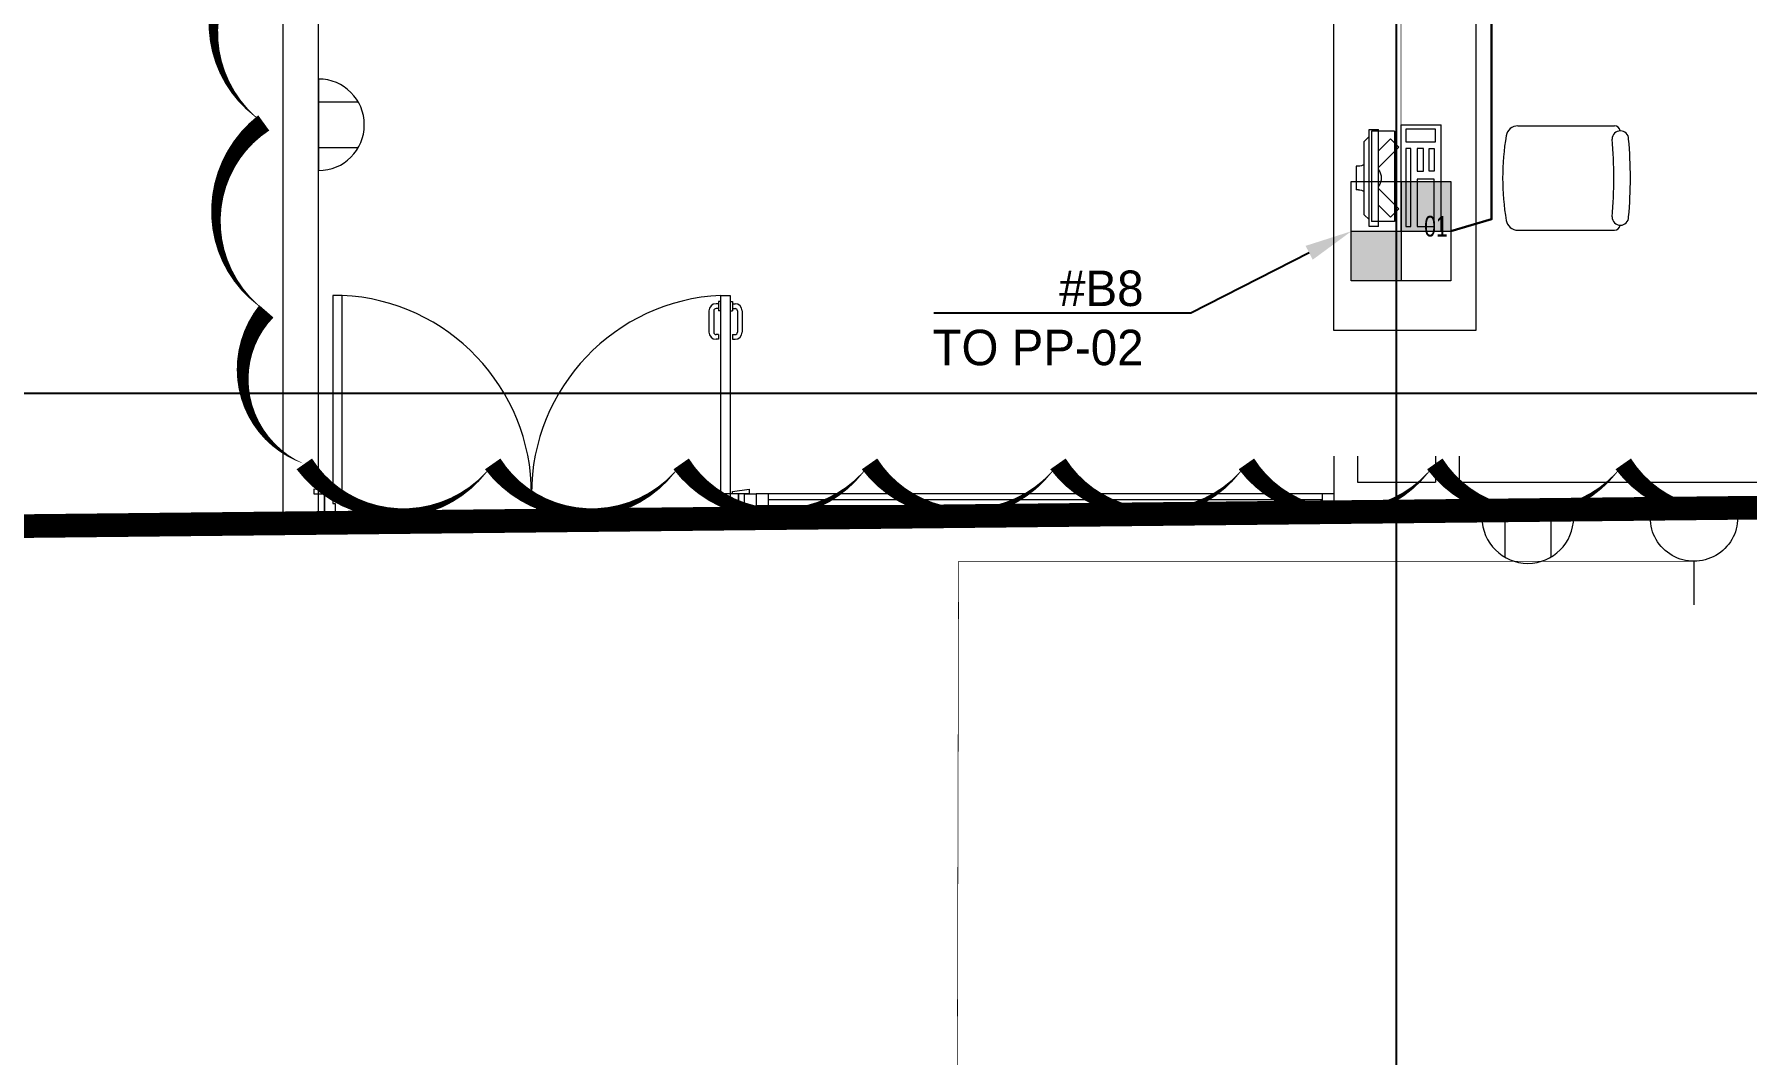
# Model space of a CAD drawing. Header units: metres. Extents: x 75097 to 220695, y -1557923 to -1361206.
# Drawn here: x 160756 to 167993, y -1450833 to -1446520 of the extents above; entities that cross this region are included whole.
import ezdxf
from ezdxf import colors
from ezdxf.entities.mleader import LeaderData, LeaderLine
from ezdxf.math import Vec2, Vec3

# ---------------------------------------------------------------- set-up
doc = ezdxf.new("R2010")
doc.units = ezdxf.units.M
doc.linetypes.add('DASHED2', pattern=[0.375, 0.25, -0.125])
doc.layers.get('0').update_dxf_attribs({"lineweight": 0})
for name, color, linetype, lineweight in [('A-100 - Copy$0$Aluminum', 8, 'Continuous', 0), ('A-100 - Copy$0$Medical Equipment and Furniture', 8, 'Continuous', 0), ('A-100 - Copy$0$Walls', 8, 'Continuous', 0), ('A-100 - Copy$0$Wooden Joinery', 8, 'Continuous', 0), ('E-LG', 245, 'Continuous', 30)]:
    doc.layers.add(name, color=color, linetype=linetype, lineweight=lineweight)
doc.layers.add('A-100 - Copy$0$axes', color=8, linetype='Continuous')
doc.layers.add('PD-VENT', color=8, linetype='Continuous')
doc.layers.add('E-POWR', color=7, linetype='Continuous', lineweight=9, true_color=0x4e7e3e)
doc.layers.add('REV 01', color=7, linetype='Continuous', lineweight=0, true_color=0xe41b4d)
doc.styles.add('A-100 - Copy$0$X3G_ENTITY_257CFD', font='swisscl.ttf', dxfattribs={"height": 200})
doc.styles.get("Standard").update_dxf_attribs({"font": 'GOTHIC.TTF'})

# ---------------------------------------------------------------- blocks, each defined once
blk = doc.blocks.new('FLOOR BOX')
at = {"layer": 'E-POWR'}
h = blk.add_hatch(color=256, dxfattribs=at)
h.dxf.hatch_style = 1
h.paths.add_polyline_path([(0, 300), (0, 0), (300, 0), (300, 300)])
h.paths.add_polyline_path([(0, -300), (0, 0), (-300, 0), (-300, -300)])
blk.add_lwpolyline([(-300, 300), (300, 300), (300, -300), (-300, -300)], close=True, dxfattribs=at)
for points in [[(0, 300), (0, -300)], [(-300, 0), (300, 0)]]:
    blk.add_lwpolyline(points, dxfattribs=at)
blk = doc.blocks.new('NORMAL SOCKET')
at = {"layer": 'E-POWR'}
for p, q in [((0, 308), (0, 615)), ((-308, 0), (308, 0))]:
    blk.add_line(p, q, dxfattribs=at)
blk.add_ellipse((0, 0), major_axis=(33, 306), ratio=1, start_param=4.81904, end_param=7.960633, dxfattribs=at)
blk = doc.blocks.new('WALL OUTLET')
at = {"layer": 'E-POWR', "extrusion": (9.94399e-05, 4.90741e-07, 1)}
blk.add_line((-193.4, 0, 0), (193.4, 0, 0), dxfattribs=at)
blk.add_line((-193.4, 0, 0), (193.4, 0, 0), dxfattribs=at)
at = {"layer": 'E-POWR', "extrusion": (9.94399e-05, 4.90741e-07, 1), "elevation": 0}
for points in [[(-96.7, 0), (-96.7, 167.5)], [(96.7, 0), (96.7, 167.5)]]:
    blk.add_lwpolyline(points, dxfattribs=at)
at = {"layer": 'E-POWR', "extrusion": (9.94399e-05, 4.90741e-07, 1)}
blk.add_arc((0, 0, 0), 193.4, 359.99626, 179.99626, dxfattribs=at)
blk = doc.blocks.new('A-100 - Copy$0$GF21021-P')
for p, q in [((-0.2207, 0.4756), (-0.2207, 0.0675)), ((0.2205, 0.4756), (0.2205, 0.0675))]:
    blk.add_line(p, q)
for centre, radius, start, end in [((-0.1707, 0.4756), 0.05, 99.63288, 180), ((-0.0001, -0.5295), 1.0695, 80.36712, 99.63288), ((0.1705, 0.4756), 0.05, 0, 80.36712), ((-0.1643, 0.0425), 0.0351, 90, 270), ((0, 1.8467), 1.7767, 264.69456, 275.30527), ((0.1641, 0.0425), 0.0351, 270, 90), ((-0.1957, 0.0675), 0.025, 180, 261.47208), ((0, 1.8314), 1.8314, 264.85322, 275.14698), ((0.1955, 0.0675), 0.025, 278.52792, 0)]:
    blk.add_arc(centre, radius, start, end)
blk = doc.blocks.new('A-100 - Copy$0$ITCWLS1-P')
for p, q in [((-0.17, 0.45), (-0.17, 0)), ((-0.17, 0.45), (0, 0.45)), ((0, 0.45), (0, 0)), ((-0.3251, 0.38, 0), (-0.3051, 0.4, 0)), ((-0.3251, 0.38, 0), (-0.3251, 0.07, 0)), ((-0.2651, 0.43, 0), (-0.3051, 0.43, 0)), ((-0.3051, 0.43, 0), (-0.3051, 0.02, 0)), ((-0.197, 0.4094), (-0.295, 0.4094)), ((-0.295, 0.0264), (-0.295, 0.4094)), ((-0.2651, 0.43, 0), (-0.2651, 0.02, 0)), ((-0.197, 0.0264), (-0.197, 0.4094)), ((-0.1496, 0.4305), (-0.1291, 0.4305)), ((-0.1291, 0.4305), (-0.1291, 0.4089)), ((-0.3503, 0.275), (-0.3596, 0.275)), ((-0.3596, 0.175), (-0.3596, 0.275)), ((-0.3503, 0.175), (-0.3596, 0.175)), ((-0.3251, 0.07, 0), (-0.3051, 0.05, 0)), ((-0.3051, 0.02, 0), (-0.2651, 0.02, 0)), ((-0.197, 0.0264), (-0.295, 0.0264)), ((-0.17, 0), (0, 0))]:
    blk.add_line(p, q)
at = {"extrusion": (2.48281e-10, 3.18408e-10, -1)}
for p, q in [((-0.2651, 0.3395), (-0.2144, 0.3902)), ((-0.1791, 0.3548), (-0.2144, 0.3902)), ((-0.2651, 0.2688), (-0.1791, 0.3548))]:
    blk.add_line(p, q, dxfattribs=at)
at = {"extrusion": (2.48281e-10, -3.18408e-10, -1)}
for p, q in [((-0.2651, 0.1812), (-0.1791, 0.0952)), ((-0.2651, 0.1105), (-0.2144, 0.0598)), ((-0.1791, 0.0952), (-0.2144, 0.0598))]:
    blk.add_line(p, q, dxfattribs=at)
for points in [[(-0.1291, 0.4089), (-0.1291, 0.1), (-0.1496, 0.1), (-0.1496, 0.4305)], [(-0.1496, 0.1), (-0.1496, 0.1), (-0.1496, 0.1), (-0.1496, 0.1), (-0.1496, 0.1), (-0.1496, 0.1), (-0.1496, 0.1), (-0.1496, 0.1), (-0.1496, 0.1)], [(-0.1496, 0.1), (-0.1496, 0.1), (-0.1496, 0.1), (-0.1496, 0.1), (-0.1496, 0.1), (-0.1496, 0.1), (-0.1496, 0.1), (-0.1496, 0.1), (-0.1496, 0.1), (-0.1496, 0.1), (-0.1496, 0.1), (-0.1496, 0.1), (-0.1496, 0.1), (-0.1496, 0.1), (-0.1496, 0.1), (-0.1496, 0.1), (-0.1496, 0.1), (-0.1496, 0.1)], [(-0.1496, 0.1), (-0.1496, 0.1), (-0.1496, 0.1), (-0.1496, 0.1), (-0.1496, 0.1), (-0.1496, 0.1), (-0.1496, 0.1), (-0.1496, 0.1), (-0.1496, 0.1), (-0.1496, 0.1)], [(-0.1496, 0.1), (-0.1496, 0.1), (-0.1496, 0.1), (-0.1496, 0.1), (-0.1496, 0.1), (-0.1496, 0.1), (-0.1496, 0.1)], [(-0.1496, 0.1), (-0.1496, 0.1), (-0.1496, 0.1), (-0.1496, 0.1), (-0.1496, 0.1), (-0.1496, 0.1), (-0.1496, 0.1), (-0.1496, 0.1), (-0.1496, 0.1), (-0.1496, 0.1)], [(-0.1496, 0.1), (-0.1496, 0.1), (-0.1496, 0.1), (-0.1496, 0.1), (-0.1496, 0.1), (-0.1496, 0.1), (-0.1496, 0.1), (-0.1496, 0.1), (-0.1496, 0.1), (-0.1496, 0.1), (-0.1496, 0.1), (-0.1496, 0.1), (-0.1496, 0.1), (-0.1496, 0.1), (-0.1496, 0.1)], [(-0.1496, 0.1), (-0.1496, 0.1), (-0.1496, 0.1), (-0.1496, 0.1), (-0.1496, 0.1), (-0.1496, 0.1), (-0.1496, 0.1), (-0.1496, 0.1), (-0.1496, 0.1), (-0.1496, 0.1)], [(-0.1496, 0.1), (-0.1496, 0.1), (-0.1496, 0.1), (-0.1496, 0.1), (-0.1496, 0.1), (-0.1496, 0.1), (-0.1496, 0.1), (-0.1496, 0.1), (-0.1496, 0.1), (-0.1496, 0.1)], [(-0.1496, 0.1), (-0.1496, 0.1), (-0.1496, 0.1), (-0.1496, 0.1), (-0.1496, 0.1), (-0.1496, 0.1), (-0.1496, 0.1), (-0.1496, 0.1), (-0.1496, 0.1), (-0.1496, 0.1), (-0.1496, 0.1), (-0.1496, 0.1), (-0.1496, 0.1), (-0.1496, 0.1), (-0.1496, 0.1), (-0.1496, 0.1), (-0.1496, 0.1), (-0.1496, 0.1), (-0.1496, 0.1), (-0.1496, 0.1), (-0.1496, 0.1), (-0.1496, 0.1), (-0.1496, 0.1), (-0.1496, 0.1), (-0.1496, 0.1), (-0.1496, 0.1), (-0.1496, 0.1), (-0.1496, 0.1), (-0.1496, 0.1), (-0.1496, 0.1), (-0.1496, 0.1), (-0.1496, 0.1), (-0.1496, 0.1), (-0.1496, 0.1), (-0.1496, 0.1), (-0.1496, 0.1), (-0.1496, 0.1), (-0.1496, 0.1), (-0.1496, 0.1), (-0.1496, 0.1), (-0.1496, 0.1), (-0.1496, 0.1), (-0.1496, 0.1), (-0.1496, 0.1), (-0.1496, 0.1), (-0.1496, 0.1), (-0.1496, 0.1), (-0.1496, 0.1), (-0.1496, 0.1), (-0.1496, 0.1), (-0.1496, 0.1), (-0.1496, 0.1), (-0.1496, 0.1), (-0.1496, 0.1)], [(-0.1496, 0.1), (-0.1496, 0.1), (-0.1496, 0.1), (-0.1496, 0.1), (-0.1496, 0.1), (-0.1496, 0.1), (-0.1496, 0.1), (-0.1496, 0.1), (-0.1496, 0.1), (-0.1496, 0.1), (-0.1496, 0.1), (-0.1496, 0.1), (-0.1496, 0.1), (-0.1496, 0.1), (-0.1496, 0.1), (-0.1496, 0.1), (-0.1496, 0.1), (-0.1496, 0.1), (-0.1496, 0.1), (-0.1496, 0.1), (-0.1496, 0.1), (-0.1496, 0.1), (-0.1496, 0.1), (-0.1496, 0.1), (-0.1496, 0.1), (-0.1496, 0.1), (-0.1496, 0.1), (-0.1496, 0.1), (-0.1496, 0.1), (-0.1496, 0.1), (-0.1496, 0.1), (-0.1496, 0.1), (-0.1496, 0.1), (-0.1496, 0.1), (-0.1496, 0.1), (-0.1496, 0.1), (-0.1496, 0.1), (-0.1496, 0.1), (-0.1496, 0.1), (-0.1496, 0.1), (-0.1496, 0.1), (-0.1496, 0.1), (-0.1496, 0.1), (-0.1496, 0.1), (-0.1496, 0.1), (-0.1496, 0.1), (-0.1496, 0.1), (-0.1496, 0.1), (-0.1496, 0.1), (-0.1496, 0.1), (-0.1496, 0.1), (-0.1496, 0.1), (-0.1496, 0.1), (-0.1496, 0.1), (-0.1496, 0.1), (-0.1496, 0.1), (-0.1496, 0.1), (-0.1496, 0.1), (-0.1496, 0.1), (-0.1496, 0.1), (-0.1496, 0.1), (-0.1496, 0.1), (-0.1496, 0.1), (-0.1496, 0.1), (-0.1496, 0.1), (-0.1496, 0.1), (-0.1496, 0.1), (-0.1496, 0.1), (-0.1496, 0.1), (-0.1496, 0.1), (-0.1496, 0.1), (-0.1496, 0.1), (-0.1496, 0.1), (-0.1496, 0.1), (-0.1496, 0.1), (-0.1496, 0.1), (-0.1496, 0.1), (-0.1496, 0.1), (-0.1496, 0.1), (-0.1496, 0.1), (-0.1496, 0.1), (-0.1496, 0.1), (-0.1496, 0.1), (-0.1496, 0.1), (-0.1496, 0.1), (-0.1496, 0.1), (-0.1496, 0.1), (-0.1496, 0.1), (-0.1496, 0.1)], [(-0.1496, 0.1), (-0.1496, 0.1), (-0.1496, 0.1), (-0.1496, 0.1), (-0.1496, 0.1), (-0.1496, 0.1), (-0.1496, 0.1), (-0.1496, 0.1), (-0.1496, 0.1), (-0.1496, 0.1), (-0.1496, 0.1), (-0.1496, 0.1)], [(-0.1496, 0.1), (-0.1496, 0.1), (-0.1496, 0.1), (-0.1496, 0.1), (-0.1496, 0.1), (-0.1496, 0.1), (-0.1496, 0.1)], [(-0.1496, 0.1), (-0.1496, 0.1), (-0.1496, 0.1), (-0.1496, 0.1), (-0.1496, 0.1), (-0.1496, 0.1), (-0.1496, 0.1), (-0.1496, 0.1), (-0.1496, 0.1), (-0.1496, 0.1), (-0.1496, 0.1), (-0.1496, 0.1), (-0.1496, 0.1), (-0.1496, 0.1), (-0.1496, 0.1), (-0.1496, 0.1), (-0.1496, 0.1)], [(-0.1496, 0.1), (-0.1496, 0.1), (-0.1496, 0.1), (-0.1496, 0.1), (-0.1496, 0.1), (-0.1496, 0.1), (-0.1496, 0.1), (-0.1496, 0.1), (-0.1496, 0.1), (-0.1496, 0.1), (-0.1496, 0.1), (-0.1496, 0.1), (-0.1496, 0.1), (-0.1496, 0.1), (-0.1496, 0.1), (-0.1496, 0.1), (-0.1496, 0.1), (-0.1496, 0.1), (-0.1496, 0.1), (-0.1496, 0.1), (-0.1496, 0.1), (-0.1496, 0.1), (-0.1496, 0.1), (-0.1496, 0.1), (-0.1496, 0.1), (-0.1496, 0.1), (-0.1496, 0.1), (-0.1496, 0.1), (-0.1496, 0.1), (-0.1496, 0.1), (-0.1496, 0.1), (-0.1496, 0.1), (-0.1496, 0.1), (-0.1496, 0.1), (-0.1496, 0.1), (-0.1496, 0.1), (-0.1496, 0.1), (-0.1496, 0.1), (-0.1496, 0.1), (-0.1496, 0.1), (-0.1496, 0.1), (-0.1496, 0.1), (-0.1496, 0.1), (-0.1496, 0.1), (-0.1496, 0.1), (-0.1496, 0.1), (-0.1496, 0.1), (-0.1496, 0.1), (-0.1496, 0.1), (-0.1496, 0.1), (-0.1496, 0.1), (-0.1496, 0.1), (-0.1496, 0.1), (-0.1496, 0.1), (-0.1496, 0.1), (-0.1496, 0.1), (-0.1496, 0.1), (-0.1496, 0.1), (-0.1496, 0.1), (-0.1496, 0.1), (-0.1496, 0.1), (-0.1496, 0.1), (-0.1496, 0.1), (-0.1496, 0.1), (-0.1496, 0.1), (-0.1496, 0.1), (-0.1496, 0.1), (-0.1496, 0.1), (-0.1496, 0.1), (-0.1496, 0.1), (-0.1496, 0.1), (-0.1496, 0.1), (-0.1496, 0.1), (-0.1496, 0.1), (-0.1496, 0.1), (-0.1496, 0.1), (-0.1496, 0.1), (-0.1496, 0.1), (-0.1496, 0.1), (-0.1496, 0.1), (-0.1496, 0.1), (-0.1496, 0.1), (-0.1496, 0.1), (-0.1496, 0.1), (-0.1496, 0.1), (-0.1496, 0.1), (-0.1496, 0.1), (-0.1496, 0.1), (-0.1496, 0.1), (-0.1496, 0.1), (-0.1496, 0.1), (-0.1496, 0.1), (-0.1496, 0.1), (-0.1496, 0.1), (-0.1496, 0.1), (-0.1496, 0.1), (-0.1496, 0.1), (-0.1496, 0.1), (-0.1496, 0.1), (-0.1496, 0.1), (-0.1496, 0.1), (-0.1496, 0.1), (-0.1496, 0.1), (-0.1496, 0.1), (-0.1496, 0.1), (-0.1496, 0.1), (-0.1496, 0.1), (-0.1496, 0.1), (-0.1496, 0.1), (-0.1496, 0.1), (-0.1496, 0.1)], [(-0.1496, 0.1), (-0.1496, 0.1), (-0.1496, 0.1), (-0.1496, 0.1), (-0.1496, 0.1), (-0.1496, 0.1), (-0.1496, 0.1), (-0.1496, 0.1)]]:
    blk.add_lwpolyline(points)
for points in [[(-0.1019, 0.4305), (-0.0304, 0.4305), (-0.0304, 0.2294), (-0.1019, 0.2294)], [(-0.1019, 0.1954), (-0.0747, 0.1954), (-0.0747, 0.1), (-0.1019, 0.1)], [(-0.0304, 0.1954), (-0.0508, 0.1954), (-0.0508, 0.1), (-0.0304, 0.1)], [(-0.1496, 0.1), (-0.1496, 0.1), (-0.1496, 0.1), (-0.1496, 0.1), (-0.1496, 0.1), (-0.1496, 0.1), (-0.1496, 0.1), (-0.1496, 0.1), (-0.1496, 0.1), (-0.1496, 0.1), (-0.1496, 0.1), (-0.1496, 0.1), (-0.1496, 0.1), (-0.1496, 0.1), (-0.1496, 0.1), (-0.1496, 0.1), (-0.1496, 0.1), (-0.1496, 0.1), (-0.1496, 0.1), (-0.1496, 0.1), (-0.1496, 0.1), (-0.1496, 0.1), (-0.1496, 0.1), (-0.1496, 0.1), (-0.1496, 0.1), (-0.1496, 0.1), (-0.1496, 0.1), (-0.1496, 0.1), (-0.1496, 0.1), (-0.1496, 0.1), (-0.1496, 0.1), (-0.1496, 0.1), (-0.1496, 0.1), (-0.1496, 0.1), (-0.1496, 0.1), (-0.1496, 0.1), (-0.1496, 0.1), (-0.1496, 0.1), (-0.1496, 0.1), (-0.1496, 0.1), (-0.1496, 0.1), (-0.1496, 0.1), (-0.1496, 0.1), (-0.1496, 0.1), (-0.1496, 0.1), (-0.1496, 0.1), (-0.1496, 0.1), (-0.1496, 0.1), (-0.1496, 0.1), (-0.1496, 0.1), (-0.1496, 0.1), (-0.1496, 0.1), (-0.1496, 0.1), (-0.1496, 0.1), (-0.1496, 0.1), (-0.1496, 0.1), (-0.1496, 0.1), (-0.1496, 0.1), (-0.1496, 0.1), (-0.1496, 0.1), (-0.1496, 0.1), (-0.1496, 0.1), (-0.1496, 0.1), (-0.1496, 0.1), (-0.1496, 0.1), (-0.1496, 0.1), (-0.1496, 0.1), (-0.1496, 0.1), (-0.1496, 0.1), (-0.1496, 0.1), (-0.1496, 0.1), (-0.1496, 0.1), (-0.1496, 0.1), (-0.1496, 0.1), (-0.1496, 0.1), (-0.1496, 0.1), (-0.1496, 0.1), (-0.1496, 0.1), (-0.1496, 0.1), (-0.1496, 0.1), (-0.1496, 0.1), (-0.1496, 0.1), (-0.1496, 0.1), (-0.1496, 0.1), (-0.1496, 0.1), (-0.1496, 0.1), (-0.1496, 0.1), (-0.1496, 0.1), (-0.1496, 0.1), (-0.1496, 0.1), (-0.1496, 0.1), (-0.1496, 0.1), (-0.1496, 0.1), (-0.1496, 0.1), (-0.1496, 0.1), (-0.1496, 0.1), (-0.1496, 0.1), (-0.1496, 0.1), (-0.1496, 0.1), (-0.1496, 0.1), (-0.1496, 0.1), (-0.1496, 0.1), (-0.1496, 0.1), (-0.1496, 0.1), (-0.1496, 0.1), (-0.1496, 0.1), (-0.1496, 0.1), (-0.1496, 0.1), (-0.1496, 0.1), (-0.1496, 0.1), (-0.1496, 0.1), (-0.1496, 0.1), (-0.1496, 0.1), (-0.1496, 0.1), (-0.1496, 0.1), (-0.1496, 0.1), (-0.1496, 0.1), (-0.1496, 0.1), (-0.1496, 0.1), (-0.1496, 0.1), (-0.1496, 0.1), (-0.1496, 0.1), (-0.1496, 0.1), (-0.1496, 0.1), (-0.1496, 0.1), (-0.1496, 0.1), (-0.1496, 0.1), (-0.1496, 0.1), (-0.1496, 0.1), (-0.1496, 0.1), (-0.1496, 0.1), (-0.1496, 0.1), (-0.1496, 0.1), (-0.1496, 0.1), (-0.1496, 0.1), (-0.1496, 0.1), (-0.1496, 0.1), (-0.1496, 0.1), (-0.1496, 0.1), (-0.1496, 0.1), (-0.1496, 0.1), (-0.1496, 0.1), (-0.1496, 0.1), (-0.1496, 0.1), (-0.1496, 0.1), (-0.1496, 0.1), (-0.1496, 0.1), (-0.1496, 0.1), (-0.1496, 0.1), (-0.1496, 0.1), (-0.1496, 0.1), (-0.1496, 0.1), (-0.1496, 0.1), (-0.1496, 0.1), (-0.1496, 0.1), (-0.1496, 0.1), (-0.1496, 0.1), (-0.1496, 0.1), (-0.1496, 0.1), (-0.1496, 0.1), (-0.1496, 0.1), (-0.1496, 0.1), (-0.1496, 0.1), (-0.1496, 0.1), (-0.1496, 0.1), (-0.1496, 0.1), (-0.1496, 0.1), (-0.1496, 0.1), (-0.1496, 0.1), (-0.1496, 0.1), (-0.1496, 0.1), (-0.1496, 0.1), (-0.1496, 0.1), (-0.1496, 0.1), (-0.1496, 0.1), (-0.1496, 0.1), (-0.1496, 0.1), (-0.1496, 0.1), (-0.1496, 0.1), (-0.1496, 0.1), (-0.1496, 0.1), (-0.1496, 0.1), (-0.1496, 0.1), (-0.1496, 0.1), (-0.1496, 0.1), (-0.1496, 0.1), (-0.1496, 0.1), (-0.1496, 0.1), (-0.1496, 0.1), (-0.1496, 0.1), (-0.1496, 0.1), (-0.1496, 0.1), (-0.1496, 0.1), (-0.1496, 0.1), (-0.1496, 0.1), (-0.1496, 0.1), (-0.1496, 0.1), (-0.1496, 0.1), (-0.1496, 0.1), (-0.1496, 0.1), (-0.1496, 0.1), (-0.1496, 0.1), (-0.1496, 0.1), (-0.1496, 0.1), (-0.1496, 0.1), (-0.1496, 0.1), (-0.1496, 0.1), (-0.1496, 0.1), (-0.1496, 0.1), (-0.1496, 0.1), (-0.1496, 0.1), (-0.1496, 0.1), (-0.1496, 0.1), (-0.1496, 0.1), (-0.1496, 0.1), (-0.1496, 0.1), (-0.1496, 0.1), (-0.1496, 0.1), (-0.1496, 0.1), (-0.1496, 0.1), (-0.1496, 0.1), (-0.1496, 0.1), (-0.1496, 0.1), (-0.1496, 0.1), (-0.1496, 0.1), (-0.1496, 0.1), (-0.1496, 0.1), (-0.1496, 0.1), (-0.1496, 0.1), (-0.1496, 0.1), (-0.1496, 0.1), (-0.1496, 0.1), (-0.1496, 0.1), (-0.1496, 0.1), (-0.1496, 0.1), (-0.1496, 0.1), (-0.1496, 0.1), (-0.1496, 0.1), (-0.1496, 0.1), (-0.1496, 0.1), (-0.1496, 0.1), (-0.1496, 0.1), (-0.1496, 0.1), (-0.1496, 0.1), (-0.1496, 0.1), (-0.1496, 0.1), (-0.1496, 0.1), (-0.1496, 0.1), (-0.1496, 0.1), (-0.1496, 0.1), (-0.1496, 0.1), (-0.1496, 0.1), (-0.1496, 0.1), (-0.1496, 0.1), (-0.1496, 0.1), (-0.1496, 0.1), (-0.1496, 0.1), (-0.1496, 0.1), (-0.1496, 0.1), (-0.1496, 0.1), (-0.1496, 0.1), (-0.1496, 0.1), (-0.1496, 0.1), (-0.1496, 0.1), (-0.1496, 0.1), (-0.1496, 0.1), (-0.1496, 0.1), (-0.1496, 0.1), (-0.1496, 0.1), (-0.1496, 0.1), (-0.1496, 0.1), (-0.1496, 0.1), (-0.1496, 0.1), (-0.1496, 0.1), (-0.1496, 0.1), (-0.1496, 0.1), (-0.1496, 0.1)], [(-0.1496, 0.1), (-0.1496, 0.1), (-0.1496, 0.1), (-0.1496, 0.1), (-0.1496, 0.1), (-0.1496, 0.1), (-0.1496, 0.1), (-0.1496, 0.1), (-0.1496, 0.1), (-0.1496, 0.1), (-0.1496, 0.1), (-0.1496, 0.1), (-0.1496, 0.1), (-0.1496, 0.1), (-0.1496, 0.1), (-0.1496, 0.1), (-0.1496, 0.1), (-0.1496, 0.1), (-0.1496, 0.1), (-0.1496, 0.1), (-0.1496, 0.1), (-0.1496, 0.1), (-0.1496, 0.1), (-0.1496, 0.1), (-0.1496, 0.1), (-0.1496, 0.1), (-0.1496, 0.1), (-0.1496, 0.1), (-0.1496, 0.1), (-0.1496, 0.1), (-0.1496, 0.1), (-0.1496, 0.1), (-0.1496, 0.1), (-0.1496, 0.1), (-0.1496, 0.1), (-0.1496, 0.1), (-0.1496, 0.1), (-0.1496, 0.1), (-0.1496, 0.1), (-0.1496, 0.1), (-0.1496, 0.1), (-0.1496, 0.1), (-0.1496, 0.1), (-0.1496, 0.1), (-0.1496, 0.1), (-0.1496, 0.1), (-0.1496, 0.1), (-0.1496, 0.1), (-0.1496, 0.1), (-0.1496, 0.1), (-0.1496, 0.1), (-0.1496, 0.1), (-0.1496, 0.1), (-0.1496, 0.1), (-0.1496, 0.1), (-0.1496, 0.1), (-0.1496, 0.1), (-0.1496, 0.1), (-0.1496, 0.1), (-0.1496, 0.1), (-0.1496, 0.1), (-0.1496, 0.1), (-0.1496, 0.1), (-0.1496, 0.1), (-0.1496, 0.1), (-0.1496, 0.1), (-0.1496, 0.1), (-0.1496, 0.1), (-0.1496, 0.1), (-0.1496, 0.1), (-0.1496, 0.1), (-0.1496, 0.1), (-0.1496, 0.1), (-0.1496, 0.1), (-0.1496, 0.1), (-0.1496, 0.1), (-0.1496, 0.1), (-0.1496, 0.1), (-0.1496, 0.1), (-0.1496, 0.1), (-0.1496, 0.1), (-0.1496, 0.1), (-0.1496, 0.1), (-0.1496, 0.1), (-0.1496, 0.1), (-0.1496, 0.1), (-0.1496, 0.1), (-0.1496, 0.1), (-0.1496, 0.1), (-0.1496, 0.1), (-0.1496, 0.1), (-0.1496, 0.1), (-0.1496, 0.1), (-0.1496, 0.1), (-0.1496, 0.1), (-0.1496, 0.1), (-0.1496, 0.1), (-0.1496, 0.1), (-0.1496, 0.1), (-0.1496, 0.1), (-0.1496, 0.1), (-0.1496, 0.1), (-0.1496, 0.1), (-0.1496, 0.1), (-0.1496, 0.1), (-0.1496, 0.1), (-0.1496, 0.1), (-0.1496, 0.1), (-0.1496, 0.1), (-0.1496, 0.1), (-0.1496, 0.1), (-0.1496, 0.1), (-0.1496, 0.1), (-0.1496, 0.1), (-0.1496, 0.1), (-0.1496, 0.1), (-0.1496, 0.1), (-0.1496, 0.1), (-0.1496, 0.1), (-0.1496, 0.1), (-0.1496, 0.1), (-0.1496, 0.1), (-0.1496, 0.1), (-0.1496, 0.1), (-0.1496, 0.1), (-0.1496, 0.1), (-0.1496, 0.1), (-0.1496, 0.1), (-0.1496, 0.1), (-0.1496, 0.1), (-0.1496, 0.1), (-0.1496, 0.1), (-0.1496, 0.1), (-0.1496, 0.1), (-0.1496, 0.1), (-0.1496, 0.1), (-0.1496, 0.1), (-0.1496, 0.1), (-0.1496, 0.1), (-0.1496, 0.1), (-0.1496, 0.1), (-0.1496, 0.1), (-0.1496, 0.1), (-0.1496, 0.1), (-0.1496, 0.1), (-0.1496, 0.1), (-0.1496, 0.1), (-0.1496, 0.1), (-0.1496, 0.1), (-0.1496, 0.1), (-0.1496, 0.1), (-0.1496, 0.1), (-0.1496, 0.1), (-0.1496, 0.1), (-0.1496, 0.1), (-0.1496, 0.1), (-0.1496, 0.1), (-0.1496, 0.1), (-0.1496, 0.1), (-0.1496, 0.1), (-0.1496, 0.1), (-0.1496, 0.1), (-0.1496, 0.1), (-0.1496, 0.1), (-0.1496, 0.1), (-0.1496, 0.1), (-0.1496, 0.1), (-0.1496, 0.1), (-0.1496, 0.1), (-0.1496, 0.1), (-0.1496, 0.1), (-0.1496, 0.1), (-0.1496, 0.1), (-0.1496, 0.1), (-0.1496, 0.1), (-0.1496, 0.1), (-0.1496, 0.1), (-0.1496, 0.1), (-0.1496, 0.1), (-0.1496, 0.1), (-0.1496, 0.1), (-0.1496, 0.1), (-0.1496, 0.1), (-0.1496, 0.1), (-0.1496, 0.1), (-0.1496, 0.1), (-0.1496, 0.1), (-0.1496, 0.1), (-0.1496, 0.1), (-0.1496, 0.1), (-0.1496, 0.1), (-0.1496, 0.1), (-0.1496, 0.1), (-0.1496, 0.1), (-0.1496, 0.1), (-0.1496, 0.1), (-0.1496, 0.1), (-0.1496, 0.1), (-0.1496, 0.1), (-0.1496, 0.1), (-0.1496, 0.1), (-0.1496, 0.1), (-0.1496, 0.1), (-0.1496, 0.1), (-0.1496, 0.1), (-0.1496, 0.1), (-0.1496, 0.1), (-0.1496, 0.1), (-0.1496, 0.1), (-0.1496, 0.1), (-0.1496, 0.1), (-0.1496, 0.1), (-0.1496, 0.1), (-0.1496, 0.1)], [(-0.1496, 0.1), (-0.1496, 0.1), (-0.1496, 0.1), (-0.1496, 0.1), (-0.1496, 0.1), (-0.1496, 0.1), (-0.1496, 0.1), (-0.1496, 0.1), (-0.1496, 0.1), (-0.1496, 0.1), (-0.1496, 0.1), (-0.1496, 0.1), (-0.1496, 0.1), (-0.1496, 0.1), (-0.1496, 0.1), (-0.1496, 0.1), (-0.1496, 0.1), (-0.1496, 0.1), (-0.1496, 0.1), (-0.1496, 0.1), (-0.1496, 0.1), (-0.1496, 0.1), (-0.1496, 0.1), (-0.1496, 0.1), (-0.1496, 0.1), (-0.1496, 0.1), (-0.1496, 0.1), (-0.1496, 0.1), (-0.1496, 0.1), (-0.1496, 0.1), (-0.1496, 0.1), (-0.1496, 0.1), (-0.1496, 0.1), (-0.1496, 0.1), (-0.1496, 0.1), (-0.1496, 0.1), (-0.1496, 0.1), (-0.1496, 0.1), (-0.1496, 0.1), (-0.1496, 0.1), (-0.1496, 0.1), (-0.1496, 0.1), (-0.1496, 0.1), (-0.1496, 0.1), (-0.1496, 0.1), (-0.1496, 0.1), (-0.1496, 0.1), (-0.1496, 0.1), (-0.1496, 0.1), (-0.1496, 0.1), (-0.1496, 0.1), (-0.1496, 0.1), (-0.1496, 0.1), (-0.1496, 0.1), (-0.1496, 0.1), (-0.1496, 0.1), (-0.1496, 0.1), (-0.1496, 0.1), (-0.1496, 0.1), (-0.1496, 0.1), (-0.1496, 0.1), (-0.1496, 0.1), (-0.1496, 0.1), (-0.1496, 0.1), (-0.1496, 0.1), (-0.1496, 0.1), (-0.1496, 0.1), (-0.1496, 0.1), (-0.1496, 0.1), (-0.1496, 0.1), (-0.1496, 0.1), (-0.1496, 0.1), (-0.1496, 0.1), (-0.1496, 0.1), (-0.1496, 0.1), (-0.1496, 0.1), (-0.1496, 0.1), (-0.1496, 0.1), (-0.1496, 0.1), (-0.1496, 0.1), (-0.1496, 0.1), (-0.1496, 0.1), (-0.1496, 0.1), (-0.1496, 0.1), (-0.1496, 0.1), (-0.1496, 0.1), (-0.1496, 0.1), (-0.1496, 0.1), (-0.1496, 0.1), (-0.1496, 0.1), (-0.1496, 0.1), (-0.1496, 0.1), (-0.1496, 0.1), (-0.1496, 0.1), (-0.1496, 0.1), (-0.1496, 0.1), (-0.1496, 0.1), (-0.1496, 0.1), (-0.1496, 0.1), (-0.1496, 0.1), (-0.1496, 0.1), (-0.1496, 0.1), (-0.1496, 0.1), (-0.1496, 0.1), (-0.1496, 0.1), (-0.1496, 0.1), (-0.1496, 0.1), (-0.1496, 0.1), (-0.1496, 0.1), (-0.1496, 0.1), (-0.1496, 0.1), (-0.1496, 0.1), (-0.1496, 0.1), (-0.1496, 0.1), (-0.1496, 0.1), (-0.1496, 0.1), (-0.1496, 0.1), (-0.1496, 0.1), (-0.1496, 0.1), (-0.1496, 0.1), (-0.1496, 0.1), (-0.1496, 0.1), (-0.1496, 0.1), (-0.1496, 0.1), (-0.1496, 0.1), (-0.1496, 0.1), (-0.1496, 0.1), (-0.1496, 0.1), (-0.1496, 0.1), (-0.1496, 0.1), (-0.1496, 0.1), (-0.1496, 0.1), (-0.1496, 0.1), (-0.1496, 0.1), (-0.1496, 0.1), (-0.1496, 0.1), (-0.1496, 0.1), (-0.1496, 0.1), (-0.1496, 0.1), (-0.1496, 0.1), (-0.1496, 0.1), (-0.1496, 0.1), (-0.1496, 0.1), (-0.1496, 0.1), (-0.1496, 0.1), (-0.1496, 0.1), (-0.1496, 0.1), (-0.1496, 0.1), (-0.1496, 0.1), (-0.1496, 0.1), (-0.1496, 0.1), (-0.1496, 0.1), (-0.1496, 0.1), (-0.1496, 0.1), (-0.1496, 0.1), (-0.1496, 0.1), (-0.1496, 0.1), (-0.1496, 0.1), (-0.1496, 0.1), (-0.1496, 0.1), (-0.1496, 0.1), (-0.1496, 0.1), (-0.1496, 0.1), (-0.1496, 0.1), (-0.1496, 0.1), (-0.1496, 0.1), (-0.1496, 0.1), (-0.1496, 0.1), (-0.1496, 0.1), (-0.1496, 0.1), (-0.1496, 0.1), (-0.1496, 0.1), (-0.1496, 0.1), (-0.1496, 0.1), (-0.1496, 0.1), (-0.1496, 0.1), (-0.1496, 0.1), (-0.1496, 0.1), (-0.1496, 0.1), (-0.1496, 0.1), (-0.1496, 0.1), (-0.1496, 0.1), (-0.1496, 0.1), (-0.1496, 0.1), (-0.1496, 0.1), (-0.1496, 0.1), (-0.1496, 0.1), (-0.1496, 0.1), (-0.1496, 0.1), (-0.1496, 0.1), (-0.1496, 0.1), (-0.1496, 0.1), (-0.1496, 0.1), (-0.1496, 0.1), (-0.1496, 0.1), (-0.1496, 0.1), (-0.1496, 0.1), (-0.1496, 0.1), (-0.1496, 0.1), (-0.1496, 0.1), (-0.1496, 0.1), (-0.1496, 0.1), (-0.1496, 0.1), (-0.1496, 0.1), (-0.1496, 0.1), (-0.1496, 0.1), (-0.1496, 0.1), (-0.1496, 0.1), (-0.1496, 0.1), (-0.1496, 0.1), (-0.1496, 0.1), (-0.1496, 0.1), (-0.1496, 0.1), (-0.1496, 0.1), (-0.1496, 0.1), (-0.1496, 0.1), (-0.1496, 0.1), (-0.1496, 0.1), (-0.1496, 0.1)], [(-0.1496, 0.0727), (-0.0236, 0.0727), (-0.0236, 0.0182), (-0.1496, 0.0182)]]:
    blk.add_lwpolyline(points, close=True)
for centre, radius, start, end in [((-0.3503, 0.325), 0.05, 270, 300.30934), ((-0.3089, 0.225), 0.0556, 321.94311, 38.05689), ((-0.3503, 0.125), 0.05, 59.69066, 90)]:
    blk.add_arc(centre, radius, start, end)
blk = doc.blocks.new('A-100 - Copy')
at = {"layer": 'A-100 - Copy$0$Aluminum'}
for p, q in [((166248.3, -1448462.7, 0), (163807.3, -1448462.7, 0)), ((166248.3, -1448512.7, 0), (163807.3, -1448512.7, 0)), ((163857.3, -1448462.7, 0), (163857.3, -1448512.7, 0)), ((166198.3, -1448487.7, 0), (163857.3, -1448487.7, 0)), ((166199.1, -1448462.7, 0), (166199.1, -1448512.7, 0)), ((166248.3, -1448562.7, 0), (163807.3, -1448562.7, 0))]:
    blk.add_line(p, q, dxfattribs=at)
at = {"layer": 'A-100 - Copy$0$Aluminum', "elevation": 0}
blk.add_lwpolyline([(163807.3, -1448562.7), (163757.3, -1448562.7), (163757.3, -1448462.7), (163807.3, -1448462.7)], close=True, dxfattribs=at)
at = {"layer": 'A-100 - Copy$0$axes'}
for p, q in [((166513.3, -1477297.4, 0), (166513.3, -1391762.7, 0)), ((181015.3, -1448037.7, 2.4), (83877.8, -1448037.7, 2.4))]:
    blk.add_line(p, q, dxfattribs=at)
at = {"layer": 'A-100 - Copy$0$Medical Equipment and Furniture', "elevation": -2.4}
blk.add_lwpolyline([(166848.3, -1445872.7), (166848.3, -1447772.7), (166248.3, -1447772.7), (166248.3, -1445272.7), (168701.1, -1445272.7), (168701.1, -1445872.7)], close=True, dxfattribs=at)
at = {"layer": 'A-100 - Copy$0$Walls'}
for p, q in [((161807.3, -1448562.7, 0), (161807.3, -1430312.7, 0)), ((161957.3, -1448562.7, 0), (161957.3, -1443472.7, -2.4)), ((166248.3, -1448302.7, 0), (166248.3, -1448562.7, 0)), ((166348.3, -1448302.7, 0), (166348.3, -1448412.7, 0)), ((166678.3, -1448302.7, 0), (166678.3, -1448412.7, 0)), ((166778.3, -1448302.7, 0), (166778.3, -1448412.7, 0)), ((166348.3, -1448412.7, 0), (166678.3, -1448412.7, 0)), ((166778.3, -1448412.7, 0), (168701.1, -1448412.7, 0)), ((161957.3, -1448562.7, 0), (161807.3, -1448562.7, 0)), ((165962.2, -1448562.7, 0), (172638.3, -1448562.7, 0))]:
    blk.add_line(p, q, dxfattribs=at)
at = {"layer": 'A-100 - Copy$0$Wooden Joinery'}
for p, q in [((162057.3, -1447623.6, 0), (162017.3, -1447623.6, 0)), ((162017.3, -1447623.6, 0), (162017.3, -1448462.7, 0)), ((162057.3, -1448462.7, 0), (162057.3, -1447623.6, 0)), ((163647.3, -1447649.1, 0), (163647.3, -1447689.1, 0)), ((163657.3, -1447649.1, 0), (163647.3, -1447649.1, 0)), ((163657.3, -1448462.7, 0), (163657.3, -1447623.6, 0)), ((163657.3, -1447623.6, 0), (163697.3, -1447623.6, 0)), ((163697.3, -1447623.6, 0), (163697.3, -1448462.7, 0)), ((163697.3, -1447649.1, 0), (163707.3, -1447649.1, 0)), ((163707.3, -1447649.1, 0), (163707.3, -1447689.1, 0)), ((163607.3, -1447689.1, 0), (163607.3, -1447779.1, 0)), ((163627.3, -1447689.1, 0), (163627.3, -1447779.1, 0)), ((163647.3, -1447659.1, 0), (163637.3, -1447659.1, 0)), ((163647.3, -1447679.1, 0), (163637.3, -1447679.1, 0)), ((163657.3, -1447689.1, 0), (163647.3, -1447689.1, 0)), ((163697.3, -1447689.1, 0), (163707.3, -1447689.1, 0)), ((163707.3, -1447659.1, 0), (163717.3, -1447659.1, 0)), ((163707.3, -1447679.1, 0), (163717.3, -1447679.1, 0)), ((163727.3, -1447689.1, 0), (163727.3, -1447779.1, 0)), ((163747.3, -1447689.1, 0), (163747.3, -1447779.1, 0)), ((163647.3, -1447789.1, 0), (163637.3, -1447789.1, 0)), ((163647.3, -1447789.1, 0), (163647.3, -1447809.1, 0)), ((163707.3, -1447789.1, 0), (163717.3, -1447789.1, 0)), ((163707.3, -1447789.1, 0), (163707.3, -1447809.1, 0)), ((163647.3, -1447809.1, 0), (163637.3, -1447809.1, 0)), ((163707.3, -1447809.1, 0), (163717.3, -1447809.1, 0)), ((162007.3, -1448452.7, 0), (161937.3, -1448442.7, 0)), ((161937.3, -1448442.7, 0), (161937.3, -1448462.7, 0)), ((163707.3, -1448452.7, 0), (163777.3, -1448442.7, 0)), ((163707.3, -1448452.7, 0), (163777.3, -1448442.7, 0)), ((163777.3, -1448442.7, 0), (163777.3, -1448462.7, 0)), ((163777.3, -1448442.7, 0), (163777.3, -1448462.7, 0)), ((161937.3, -1448462.7, 0), (162007.3, -1448462.7, 0)), ((161957.3, -1448562.7, 0), (161957.3, -1448462.7, 0)), ((161957.3, -1448462.7, 0), (161982.3, -1448462.7, 0)), ((161982.3, -1448462.7, 0), (162017.3, -1448462.7, 0)), ((161982.3, -1448562.7, 0), (161982.3, -1448462.7, 0)), ((161982.3, -1448462.7, 0), (161982.3, -1448562.7, 0)), ((162007.3, -1448462.7, 0), (162007.3, -1448452.7, 0)), ((162017.3, -1448462.7, 0), (162057.3, -1448462.7, 0)), ((162017.3, -1448462.7, 0), (162017.3, -1448502.7, 0)), ((162017.3, -1448502.7, 0), (162027.3, -1448502.7, 0)), ((162027.3, -1448502.7, 0), (162027.3, -1448562.7, 0)), ((163697.3, -1448462.7, 0), (163657.3, -1448462.7, 0)), ((163697.3, -1448502.7, 0), (163687.3, -1448502.7, 0)), ((163687.3, -1448502.7, 0), (163687.3, -1448562.7, 0)), ((163697.3, -1448502.7, 0), (163687.3, -1448502.7, 0)), ((163687.3, -1448502.7, 0), (163687.3, -1448562.7, 0)), ((163732.3, -1448462.7, 0), (163697.3, -1448462.7, 0)), ((163697.3, -1448462.7, 0), (163697.3, -1448502.7, 0)), ((163732.3, -1448462.7, 0), (163697.3, -1448462.7, 0)), ((163697.3, -1448462.7, 0), (163697.3, -1448502.7, 0)), ((163707.3, -1448462.7, 0), (163707.3, -1448452.7, 0)), ((163707.3, -1448462.7, 0), (163707.3, -1448452.7, 0)), ((163777.3, -1448462.7, 0), (163707.3, -1448462.7, 0)), ((163777.3, -1448462.7, 0), (163707.3, -1448462.7, 0)), ((163732.3, -1448562.7, 0), (163732.3, -1448462.7, 0)), ((163732.3, -1448462.7, 0), (163732.3, -1448562.7, 0)), ((163757.3, -1448462.7, 0), (163732.3, -1448462.7, 0)), ((163732.3, -1448562.7, 0), (163732.3, -1448462.7, 0)), ((163732.3, -1448462.7, 0), (163732.3, -1448562.7, 0)), ((163757.3, -1448462.7, 0), (163732.3, -1448462.7, 0)), ((163757.3, -1448562.7, 0), (163757.3, -1448462.7, 0)), ((163757.3, -1448562.7, 0), (163757.3, -1448462.7, 0)), ((161947.3, -1448582.7, 0), (161947.3, -1448562.7, 0)), ((161947.3, -1448562.7, 0), (162017.3, -1448562.7, 0)), ((162017.3, -1448572.7, 0), (161947.3, -1448582.7, 0)), ((161982.3, -1448562.7, 0), (161957.3, -1448562.7, 0)), ((162027.3, -1448562.7, 0), (161982.3, -1448562.7, 0)), ((162017.3, -1448562.7, 0), (162017.3, -1448572.7, 0)), ((163687.3, -1448562.7, 0), (163732.3, -1448562.7, 0)), ((163687.3, -1448562.7, 0), (163732.3, -1448562.7, 0)), ((163697.3, -1448562.7, 0), (163697.3, -1448572.7, 0)), ((163767.3, -1448562.7, 0), (163697.3, -1448562.7, 0)), ((163697.3, -1448562.7, 0), (163697.3, -1448572.7, 0)), ((163767.3, -1448562.7, 0), (163697.3, -1448562.7, 0)), ((163697.3, -1448572.7, 0), (163767.3, -1448582.7, 0)), ((163697.3, -1448572.7, 0), (163767.3, -1448582.7, 0)), ((163732.3, -1448562.7, 0), (163757.3, -1448562.7, 0)), ((163732.3, -1448562.7, 0), (163757.3, -1448562.7, 0)), ((163767.3, -1448582.7, 0), (163767.3, -1448562.7, 0)), ((163767.3, -1448582.7, 0), (163767.3, -1448562.7, 0))]:
    blk.add_line(p, q, dxfattribs=at)
for centre, radius, start, end in [((162017.3, -1448462.7, 0), 840, 0, 87.2706), ((163697.3, -1448462.7, 0), 840, 92.7294, 180), ((163637.3, -1447689.1, 0), 30, 90, 180), ((163637.3, -1447689.1, 0), 10, 90, 180), ((163717.3, -1447689.1, 0), 30, 0, 90), ((163717.3, -1447689.1, 0), 10, 0, 90), ((163637.3, -1447779.1, 0), 30, 180, 270), ((163637.3, -1447779.1, 0), 10, 180, 270), ((163717.3, -1447779.1, 0), 10, 270, 0), ((163717.3, -1447779.1, 0), 30, 270, 0)]:
    blk.add_arc(centre, radius, start, end, dxfattribs=at)
at = {"layer": 'A-100 - Copy$0$Medical Equipment and Furniture'}
for name, p, xscale, yscale, zscale, rotation in [('A-100 - Copy$0$ITCWLS1-P', (166701.9, -1446902.7, -2.4), -1000, 1000, 1000, 180), ('A-100 - Copy$0$GF21021-P', (167501.3, -1447127.6, -2.4), 1000.000000000003, 1000.000000000003, 1000.000000000003, 90)]:
    blk.add_blockref(name, p, dxfattribs=dict(at, xscale=xscale, yscale=yscale, zscale=zscale, rotation=rotation))
at = {"layer": 'A-100 - Copy$0$Medical Equipment and Furniture', "insert": (166679.7, -1447287.5, -2.4), "char_height": 87.47, "attachment_point": 2, "style": 'A-100 - Copy$0$X3G_ENTITY_257CFD'}
blk.add_mtext('01', dxfattribs=at)

msp = doc.modelspace()

# ---------------------------------------------------------------- linework, layer by layer
at = {"layer": 'E-LG', "color": 1}
msp.add_lwpolyline([(166741.9, -1447352.7), (166914.4, -1447302.2), (166914.4, -1446053.8)], dxfattribs=at)
at = {"layer": 'E-POWR', "color": 240, "linetype": 'DASHED2', "ltscale": 500, "true_color": 0xf10e52, "const_width": 100, "elevation": 2.4}
msp.add_lwpolyline([(115298.3, -1413281.4), (159313.3, -1413281.4), (159393.3, -1448612.7), (173978.3, -1448457.7), (173978.3, -1433902.7), (175258.3, -1433902.7), (175258.3, -1404237.7), (173964.3, -1404237.7), (173978.3, -1396822.7), (166814.4, -1396822.7), (166814.4, -1395572.7), (144628.7, -1395572.7), (144628.7, -1391327.7), (116969, -1391327.7), (116997.3, -1391802.7)], dxfattribs=at)
at = {"layer": 'E-POWR', "const_width": 3}
msp.add_lwpolyline([(171150.6, -1445559.6), (166531.9, -1445529.7), (166531.9, -1447142.7)], dxfattribs=at)
at = {"layer": 'E-POWR', "const_width": 3, "elevation": 0}
msp.add_lwpolyline([(167770, -1448747.3), (164662.3, -1448747.3), (164653.5, -1452244.3), (164651.2, -1453594.7), (164654.6, -1454591.3), (161622.7, -1454591.3), (161622.7, -1452439)], dxfattribs=at)

# ---------------------------------------------------------------- block references
at = {"layer": 'E-POWR', "color": 87, "true_color": 0x4c7b3d, "xscale": 0.7, "yscale": 0.7, "zscale": 0.7}
msp.add_blockref('FLOOR BOX', (166531.9, -1447352.7, -2.4), dxfattribs=at)
at = {"layer": 'E-POWR', "color": 85, "xscale": -0.6, "yscale": 0.6, "zscale": 0.6, "rotation": 180}
msp.add_blockref('NORMAL SOCKET', (167770, -1448562.7, 0), dxfattribs=at)
at = {"layer": 'PD-VENT', "color": 85}
for p, rotation in [((161957.3, -1446902.7, 2.4), 269.9959097644205), ((167067.8, -1448562.7, 0), 179.9880761987623)]:
    msp.add_blockref('WALL OUTLET', p, dxfattribs=dict(at, rotation=rotation))

# ---------------------------------------------------------------- leaders
at = {"layer": 'E-POWR'}
ml = msp.add_multileader_mtext('Standard', dxfattribs=at)
ml.set_content('#B8\\PTO PP-02', color=256)
ml.set_leader_properties()
ml.build(insert=Vec2(0, 0))
ml.multileader.update_dxf_attribs({"text_right_attachment_type": 6, "dogleg_length": 200, "arrow_head_size": 200})
ctx = ml.context
ctx.base_point, ctx.char_height, ctx.arrow_head_size, ctx.landing_gap_size, ctx.plane_origin = Vec3(164578.5, -1447595.6, -4.7), 150, 200, 0.09, Vec3(165182.5, -1447841.3, -4.7)
ctx.right_attachment, ctx.text_align_type = 6, 2
notes = []
notes.append((ctx, [(1, (1, 1, 0), (165643.9, -1447698.7, -4.7), (-1, 0), 200, [(0, [(166321.9, -1447352.7, -4.7)], 0, [])])]))
ctx.mtext.insert, ctx.mtext.alignment, ctx.mtext.flow_direction = Vec3(165443.8, -1447518.7, -4.7), 3, 5
for ctx, leaders in notes:
    for number, flags, end, landing, length, lines in leaders:
        leader = LeaderData()
        leader.index, (leader.has_last_leader_line, leader.has_dogleg_vector, leader.attachment_direction) = number, flags
        leader.last_leader_point, leader.dogleg_vector, leader.dogleg_length = Vec3(end), Vec3(landing), length
        for number, points, colour, breaks in lines:
            line = LeaderLine()
            line.index, line.vertices, line.color, line.breaks = number, Vec3.list(points), colors.encode_raw_color(colour), breaks
            leader.lines.append(line)
        ctx.leaders.append(leader)

# ---------------------------------------------------------------- next in the draw order: block references
msp.add_blockref('A-100 - Copy', (0, 0))

# ---------------------------------------------------------------- next in the draw order: linework, layer by layer
at = {"layer": 'REV 01', "color": 3, "elevation": 0}
msp.add_lwpolyline([(174333, -1446464.4, 0, 79.6, -0.520567), (174343.9, -1447260.6, 0, 79.6, -0.520567), (174354.8, -1448056.8, 0, 79.6, -0.520567), (173841.3, -1448335.8, 0, 79.6, -0.520567), (173045, -1448335.8, 0, 79.6, -0.520567), (172248.7, -1448335.8, 0, 79.6, -0.520567), (171452.4, -1448335.8, 0, 79.6, -0.520567), (170656.1, -1448335.8, 0, 79.6, -0.520567), (169859.8, -1448335.8, 0, 79.6, -0.520567), (169063.6, -1448335.8, 0, 79.6, -0.520567), (168267.3, -1448335.8, 0, 79.6, -0.520567), (167471, -1448335.8, 0, 79.6, -0.520567), (166674.7, -1448335.8, 0, 79.6, -0.520567), (165878.4, -1448335.8, 0, 79.6, -0.520567), (165082.1, -1448335.8, 0, 79.6, -0.520567), (164285.8, -1448335.8, 0, 79.6, -0.520567), (163489.5, -1448335.8, 0, 79.6, -0.520567), (162693.3, -1448335.8, 0, 79.6, -0.520567), (161897, -1448335.8, 0, 79.6, -0.520567), (161736.7, -1447691, 0, 79.6, -0.520567), (161725.7, -1446894.8, 0, 79.6, -0.520567), (161714.8, -1446098.6, 0, 79.6, -0.520567)], format="xyseb", dxfattribs=at)

doc.saveas('drawing.dxf')
